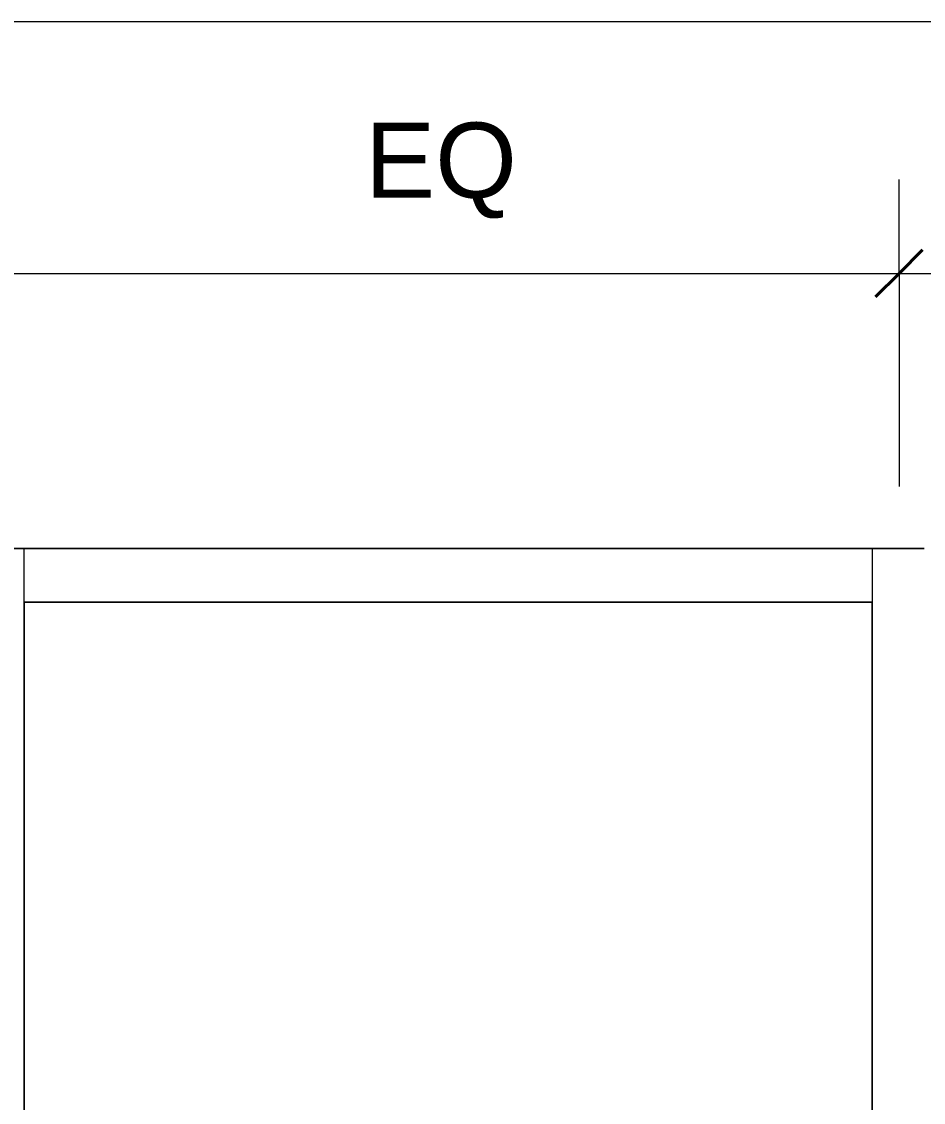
# Model space of a CAD drawing. Header units: inches. Extents: x -6061 to 13621, y -296 to 7483.
# Drawn here: x 12643.3 to 12686.3, y 407.6 to 459.2 of the extents above; entities that cross this region are included whole.
import ezdxf

# ---------------------------------------------------------------- set-up
doc = ezdxf.new("R2010")
doc.units = ezdxf.units.IN
doc.header["$MEASUREMENT"] = 0
doc.layers.get('0').update_dxf_attribs({"linetype": 'CONTINUOUS'})
doc.styles.add('Arial$001H0', font='arial.ttf')

msp = doc.modelspace()

# ---------------------------------------------------------------- linework, layer by layer
at = {"color": 7, "linetype": 'Continuous', "lineweight": 9, "true_color": 0x000007}
for p, q in [((12514.21094, 459.177), (12731.57655, 459.177)), ((12685.12406, 447.16343), (12685.12406, 451.64849)), ((12638.59148, 447.16343), (12685.12406, 447.16343)), ((12685.12406, 447.16343), (12731.57655, 447.16343)), ((12685.12406, 447.16343), (12685.12406, 436.99193)), ((12643.39691, 434.02858), (12640.91411, 434.02858)), ((12640.91411, 434.02858), (12643.39691, 434.02858)), ((12643.39691, 431.46569), (12643.39691, 434.02858)), ((12683.84262, 434.02858), (12643.39691, 434.02858)), ((12643.39691, 434.02858), (12683.84262, 434.02858)), ((12643.39691, 349.93356), (12643.39691, 434.02858)), ((12683.84262, 434.02858), (12683.84262, 431.46569)), ((12686.32542, 434.02858), (12683.84262, 434.02858)), ((12683.84262, 434.02858), (12686.32542, 434.02858)), ((12683.84262, 434.02858), (12683.84262, 349.93356)), ((12683.84262, 431.46569), (12643.39691, 431.46569)), ((12643.39691, 431.46569), (12643.39691, 352.49646)), ((12643.39691, 431.46569), (12683.84262, 431.46569)), ((12683.84262, 352.49646), (12683.84262, 431.46569))]:
    msp.add_line(p, q, dxfattribs=at)
at = {"color": 7, "linetype": 'Continuous', "lineweight": 40, "true_color": 0x000007}
for q in [(12686.24533, 448.28469), (12684.0028, 446.04216)]:
    msp.add_line((12685.12406, 447.16343), q, dxfattribs=at)

# ---------------------------------------------------------------- texts
at = {"color": 7, "true_color": 0x000007, "style": 'Arial$001H0'}
msp.add_text('EQ', height=3.590405, dxfattribs=at).set_placement((12659.65501, 450.76725))

doc.saveas('drawing.dxf')
